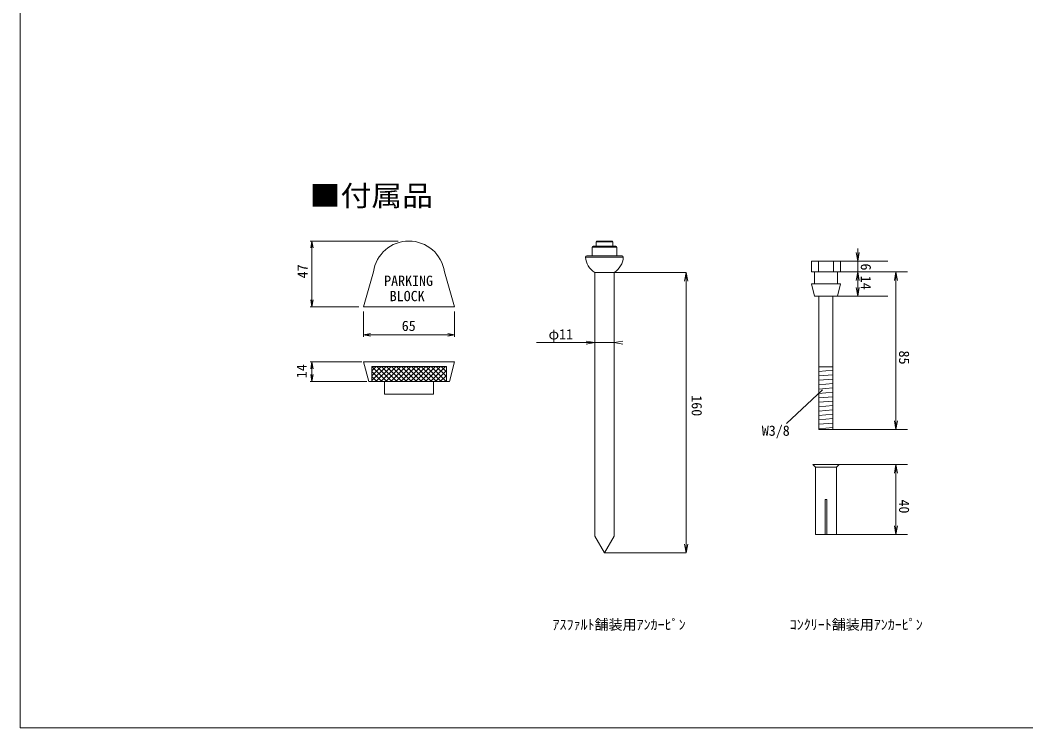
# Model space of a CAD drawing. Units: millimetres, scale not verified, with parts at other scales. Extents: x -1191 to 1113, y -825 to 791.
# Drawn here: x -1191 to -42, y -825 to -17 of the extents above; entities that cross this region are included whole.
import ezdxf
from ezdxf.enums import TextEntityAlignment as Align

# ---------------------------------------------------------------- set-up
doc = ezdxf.new("R2010")
doc.units = ezdxf.units.MM
doc.header["$LTSCALE"] = 8
doc.layers.add('0-0', color=7, linetype='Continuous', lineweight=18)
doc.styles.add('ＭＳ ゴシック', font='')
doc.styles.get('ＭＳ ゴシック').set_extended_font_data('MS Gothic')

msp = doc.modelspace()

# ---------------------------------------------------------------- linework, layer by layer
at = {"layer": '0-0'}
for p, q in [((-1191.497, 791.289), (-1191.497, -824.711)), ((-858.157, -268.936), (-859.544, -276.819)), ((-858.157, -268.936), (-856.77, -276.819)), ((-536.925, -274.94), (-533.425, -274.94)), ((-533.425, -269.94), (-533.425, -274.94)), ((-532.425, -268.94), (-515.425, -268.94)), ((-514.425, -269.94), (-514.425, -274.94)), ((-510.925, -274.94), (-514.425, -274.94)), ((-544.025, -285.94), (-537.925, -285.94)), ((-537.925, -283.94), (-537.925, -275.94)), ((-537.925, -275.94), (-537.925, -285.94)), ((-509.925, -275.94), (-509.925, -285.94)), ((-509.925, -285.94), (-503.825, -285.94)), ((-534.925, -304.827), (-534.925, -605.827)), ((-512.925, -304.827), (-512.925, -605.827)), ((-287.366, -317.94), (-283.866, -331.94)), ((-283.866, -317.94), (-257.866, -317.94)), ((-254.366, -317.94), (-257.866, -331.94)), ((-283.866, -331.94), (-257.866, -331.94)), ((-283.866, -331.94), (-257.866, -331.94)), ((-278.866, -331.94), (-278.866, -483.94)), ((-262.866, -331.94), (-262.866, -483.94)), ((-859.544, -336.105), (-858.157, -343.988)), ((-856.77, -336.105), (-858.157, -343.988)), ((-799.095, -375.988), (-791.212, -374.601)), ((-799.095, -375.988), (-791.212, -377.375)), ((-858.157, -406.86), (-859.544, -414.743)), ((-858.157, -406.86), (-856.77, -414.743)), ((-278.866, -412.863), (-275.299, -412.551)), ((-278.866, -412.551), (-262.866, -412.551)), ((-858.157, -429.26), (-859.544, -421.377)), ((-858.157, -429.26), (-856.77, -421.377)), ((-278.866, -417.883), (-262.866, -416.483)), ((-278.866, -422.902), (-262.866, -421.502)), ((-278.866, -427.921), (-262.866, -426.521)), ((-278.866, -432.94), (-262.866, -431.54)), ((-278.866, -437.959), (-262.866, -436.559)), ((-278.866, -442.978), (-262.866, -441.578)), ((-278.866, -447.997), (-262.866, -446.597)), ((-278.866, -453.016), (-262.866, -451.616)), ((-278.866, -458.035), (-262.866, -456.636)), ((-278.866, -463.054), (-262.866, -461.655)), ((-278.866, -468.074), (-262.866, -466.674)), ((-278.866, -473.093), (-262.866, -471.693)), ((-278.866, -478.112), (-262.866, -476.712)), ((-278.866, -483.131), (-262.866, -481.731)), ((-278.866, -483.94), (-262.866, -483.94)), ((-270.866, -523.937), (-285.866, -523.937)), ((-285.866, -523.937), (-282.866, -526.937)), ((-282.866, -523.937), (-258.866, -523.937)), ((-282.866, -526.937), (-258.866, -526.937)), ((-282.866, -526.937), (-282.866, -603.937)), ((-270.866, -523.937), (-255.866, -523.937)), ((-255.866, -523.937), (-258.866, -526.937)), ((-258.866, -526.937), (-258.866, -603.937)), ((-269.866, -603.937), (-269.866, -563.937)), ((-534.925, -605.827), (-523.925, -624.827)), ((-512.925, -605.827), (-523.925, -624.827)), ((-282.866, -603.937), (-258.866, -603.937)), ((-1191.497, -824.711), (1112.503, -824.711))]:
    msp.add_line(p, q, dxfattribs=at)
at = {"layer": '0-0', "color": 4}
for p, q in [((-858.157, -268.936), (-860.29, -268.936)), ((-858.157, -343.988), (-858.157, -268.936)), ((-759.706, -268.936), (-858.157, -268.936)), ((-533.425, -269.94), (-514.425, -269.94)), ((-533.425, -274.94), (-514.425, -274.94)), ((-537.925, -275.94), (-509.925, -275.94)), ((-537.925, -285.94), (-509.925, -285.94)), ((-234.555, -291.94), (-234.555, -277.356)), ((-545.425, -287.34), (-502.425, -287.34)), ((-279.366, -291.94), (-279.366, -303.94)), ((-262.366, -303.94), (-262.366, -291.94)), ((-254.366, -291.94), (-200.169, -291.94)), ((-787.89, -304.1), (-799.095, -343.988)), ((-706.778, -304.1), (-695.095, -343.988)), ((-534.925, -304.827), (-512.925, -304.827)), ((-512.925, -304.827), (-430.59, -304.827)), ((-430.59, -624.83), (-430.59, -304.83)), ((-254.366, -303.94), (-177.536, -303.94)), ((-190.869, -303.94), (-190.869, -483.94)), ((-257.866, -331.94), (-200.169, -331.94)), ((-858.157, -343.988), (-860.29, -343.988)), ((-804.429, -343.988), (-858.157, -343.988)), ((-799.095, -343.988), (-695.095, -343.988)), ((-799.095, -349.321), (-799.095, -378.121)), ((-695.095, -349.321), (-695.095, -378.121)), ((-799.095, -375.988), (-695.095, -375.988)), ((-534.93, -384.821), (-601.592, -384.821)), ((-534.925, -384.827), (-512.925, -384.827)), ((-801.227, -406.86), (-860.29, -406.86)), ((-858.157, -406.86), (-858.157, -429.26)), ((-789.668, -412.005), (-704.519, -412.005)), ((-789.668, -412.005), (-789.668, -429.26)), ((-789.668, -428.294), (-773.379, -412.005)), ((-789.668, -422.637), (-779.036, -412.005)), ((-789.668, -416.98), (-784.693, -412.005)), ((-789.668, -428.294), (-773.379, -412.005)), ((-789.668, -422.637), (-779.036, -412.005)), ((-789.668, -416.98), (-784.693, -412.005)), ((-789.668, -412.12), (-772.528, -429.26)), ((-784.978, -429.26), (-767.723, -412.005)), ((-784.978, -429.26), (-767.723, -412.005)), ((-784.127, -412.005), (-766.871, -429.26)), ((-779.321, -429.26), (-762.066, -412.005)), ((-779.321, -429.26), (-762.066, -412.005)), ((-778.47, -412.005), (-761.215, -429.26)), ((-773.664, -429.26), (-756.409, -412.005)), ((-773.664, -429.26), (-756.409, -412.005)), ((-772.813, -412.005), (-755.558, -429.26)), ((-768.007, -429.26), (-750.752, -412.005)), ((-768.007, -429.26), (-750.752, -412.005)), ((-767.156, -412.005), (-749.901, -429.26)), ((-762.35, -429.26), (-745.095, -412.005)), ((-762.35, -429.26), (-745.095, -412.005)), ((-761.499, -412.005), (-744.244, -429.26)), ((-756.693, -429.26), (-739.438, -412.005)), ((-756.693, -429.26), (-739.438, -412.005)), ((-755.842, -412.005), (-738.587, -429.26)), ((-751.037, -429.26), (-733.781, -412.005)), ((-751.037, -429.26), (-733.781, -412.005)), ((-750.186, -412.005), (-732.93, -429.26)), ((-745.38, -429.26), (-728.125, -412.005)), ((-745.38, -429.26), (-728.125, -412.005)), ((-744.529, -412.005), (-727.274, -429.26)), ((-739.723, -429.26), (-722.468, -412.005)), ((-739.723, -429.26), (-722.468, -412.005)), ((-738.872, -412.005), (-721.617, -429.26)), ((-734.066, -429.26), (-716.811, -412.005)), ((-734.066, -429.26), (-716.811, -412.005)), ((-733.215, -412.005), (-715.96, -429.26)), ((-728.409, -429.26), (-711.154, -412.005)), ((-728.409, -429.26), (-711.154, -412.005)), ((-727.558, -412.005), (-710.303, -429.26)), ((-722.752, -429.26), (-705.497, -412.005)), ((-722.752, -429.26), (-705.497, -412.005)), ((-721.901, -412.005), (-704.646, -429.26)), ((-716.244, -412.005), (-704.519, -423.731)), ((-710.588, -412.005), (-704.519, -418.074)), ((-704.931, -412.005), (-704.519, -412.417)), ((-704.519, -412.005), (-704.519, -429.26)), ((-695.093, -406.86), (-701.095, -429.26)), ((-789.668, -417.777), (-778.185, -429.26)), ((-789.668, -423.434), (-783.842, -429.26)), ((-717.095, -429.26), (-704.519, -416.683)), ((-717.095, -429.26), (-704.519, -416.683)), ((-711.439, -429.26), (-704.519, -422.34)), ((-711.439, -429.26), (-704.519, -422.34)), ((-795.225, -429.26), (-860.29, -429.26)), ((-793.091, -429.26), (-701.095, -429.26)), ((-789.668, -429.091), (-789.499, -429.26)), ((-775.093, -429.26), (-775.093, -443.66)), ((-719.093, -429.26), (-719.093, -443.66)), ((-705.782, -429.26), (-704.519, -427.997)), ((-705.782, -429.26), (-704.519, -427.997)), ((-775.093, -443.66), (-719.093, -443.66)), ((-315.942, -477.233), (-274.896, -438.7)), ((-262.866, -483.94), (-177.536, -483.94)), ((-255.866, -523.937), (-177.536, -523.937)), ((-190.869, -523.937), (-190.869, -603.937)), ((-258.866, -603.937), (-177.536, -603.937)), ((-523.925, -624.827), (-430.59, -624.827))]:
    msp.add_line(p, q, dxfattribs=at)
at = {"layer": '0-0', "color": 6}
for p, q in [((-234.558, -291.944), (-236.295, -282.095)), ((-234.558, -291.944), (-232.822, -282.095)), ((-430.59, -304.83), (-432.327, -314.678)), ((-430.59, -304.83), (-428.854, -314.678)), ((-234.558, -303.94), (-236.295, -313.788)), ((-234.558, -303.94), (-232.822, -313.788)), ((-190.869, -303.94), (-192.606, -313.788)), ((-190.869, -303.94), (-189.133, -313.788)), ((-234.558, -331.944), (-236.295, -322.095)), ((-234.558, -331.944), (-232.822, -322.095)), ((-534.93, -384.821), (-544.778, -383.084)), ((-534.93, -384.821), (-544.778, -386.557)), ((-512.926, -384.821), (-503.078, -383.084)), ((-512.926, -384.821), (-503.078, -386.557)), ((-190.869, -483.94), (-192.606, -474.092)), ((-190.869, -483.94), (-189.133, -474.092)), ((-190.869, -523.937), (-192.606, -533.785)), ((-190.869, -523.937), (-189.133, -533.785)), ((-190.869, -603.937), (-192.606, -594.089)), ((-190.869, -603.937), (-189.133, -594.089)), ((-432.33, -614.98), (-430.59, -624.83)), ((-428.85, -614.98), (-430.59, -624.83))]:
    msp.add_line(p, q, dxfattribs=at)
at = {"layer": '0-0'}
for points in [[(-1191.497, -824.711), (1112.503, -824.711), (1112.503, 791.289), (-1191.497, 791.289)], [(-287.366, -291.94), (-287.366, -303.94), (-254.366, -303.94), (-254.366, -291.94)]]:
    msp.add_lwpolyline(points, close=True, dxfattribs=at)
at = {"layer": '0-0', "color": 4}
for points in [[(-234.555, -291.94), (-234.555, -303.94), (-234.555, -331.94)], [(-695.093, -406.86), (-799.093, -406.86), (-793.091, -429.26)]]:
    msp.add_lwpolyline(points, dxfattribs=at)
at = {"layer": '0-0'}
for points in [[(-283.866, -303.94), (-283.866, -317.94), (-287.366, -317.94)], [(-257.866, -303.94), (-257.866, -317.94), (-254.366, -317.94)], [(-702.977, -374.601), (-695.095, -375.988), (-702.977, -377.375)], [(-271.866, -603.937), (-271.866, -563.937), (-269.866, -563.937)]]:
    msp.add_lwpolyline(points, dxfattribs=at)
at = {"layer": '0-0', "color": 4}
msp.add_arc((-747.334, -309.905), 40.969, 8.14581, 171.85419, dxfattribs=at)
at = {"layer": '0-0'}
for centre, radius, start, end in [((-536.925, -275.94), 1, 90, 180), ((-532.425, -269.94), 1, 90, 180), ((-515.425, -269.94), 1, 0, 90), ((-510.925, -275.94), 1, 0, 90), ((-544.025, -287.34), 1.4, 90, 180), ((-503.825, -287.34), 1.4, 360, 90), ((-523.948, -286.34), 21.5, 182.66588, 239.29982), ((-523.902, -286.34), 21.5, 300.70018, 357.33412)]:
    msp.add_arc(centre, radius, start, end, dxfattribs=at)

# ---------------------------------------------------------------- texts
at = {"layer": '0-0', "style": 'ＭＳ ゴシック', "width": 1.1}
msp.add_text('■付属品', height=23.46, dxfattribs=at).set_placement((-860.627, -235.959), align=Align.BOTTOM_LEFT)
at = {"layer": '0-0', "color": 4, "style": 'ＭＳ ゴシック'}
for s, rotation, p in [('47', 90, (-859.437, -311.544)), ('6', 270, (-234.559, -294.529)), ('14', 270, (-234.558, -308.521)), ('85', 270, (-190.869, -393.94)), ('14', 90, (-860.446, -425.543)), ('160', 270, (-427.739, -444.98)), ('40', 270, (-190.869, -563.937))]:
    msp.add_text(s, height=11.73, rotation=rotation, dxfattribs=at).set_placement(p, align=Align.BOTTOM_LEFT)
for s, p in [('PARKING', (-775.643, -323.676)), ('BLOCK', (-769.223, -341.102)), ('65', (-755.526, -375.101)), ('φ11', (-587.811, -384.734)), ('W3/8', (-344.175, -494.774)), ('ｱｽﾌｧﾙﾄ舗装用ｱﾝｶｰﾋﾟﾝ', (-583.218, -716.161)), ('ｺﾝｸﾘｰﾄ舗装用ｱﾝｶｰﾋﾟﾝ', (-312.267, -716.165))]:
    msp.add_text(s, height=11.73, dxfattribs=at).set_placement(p, align=Align.BOTTOM_LEFT)

doc.saveas('drawing.dxf')
